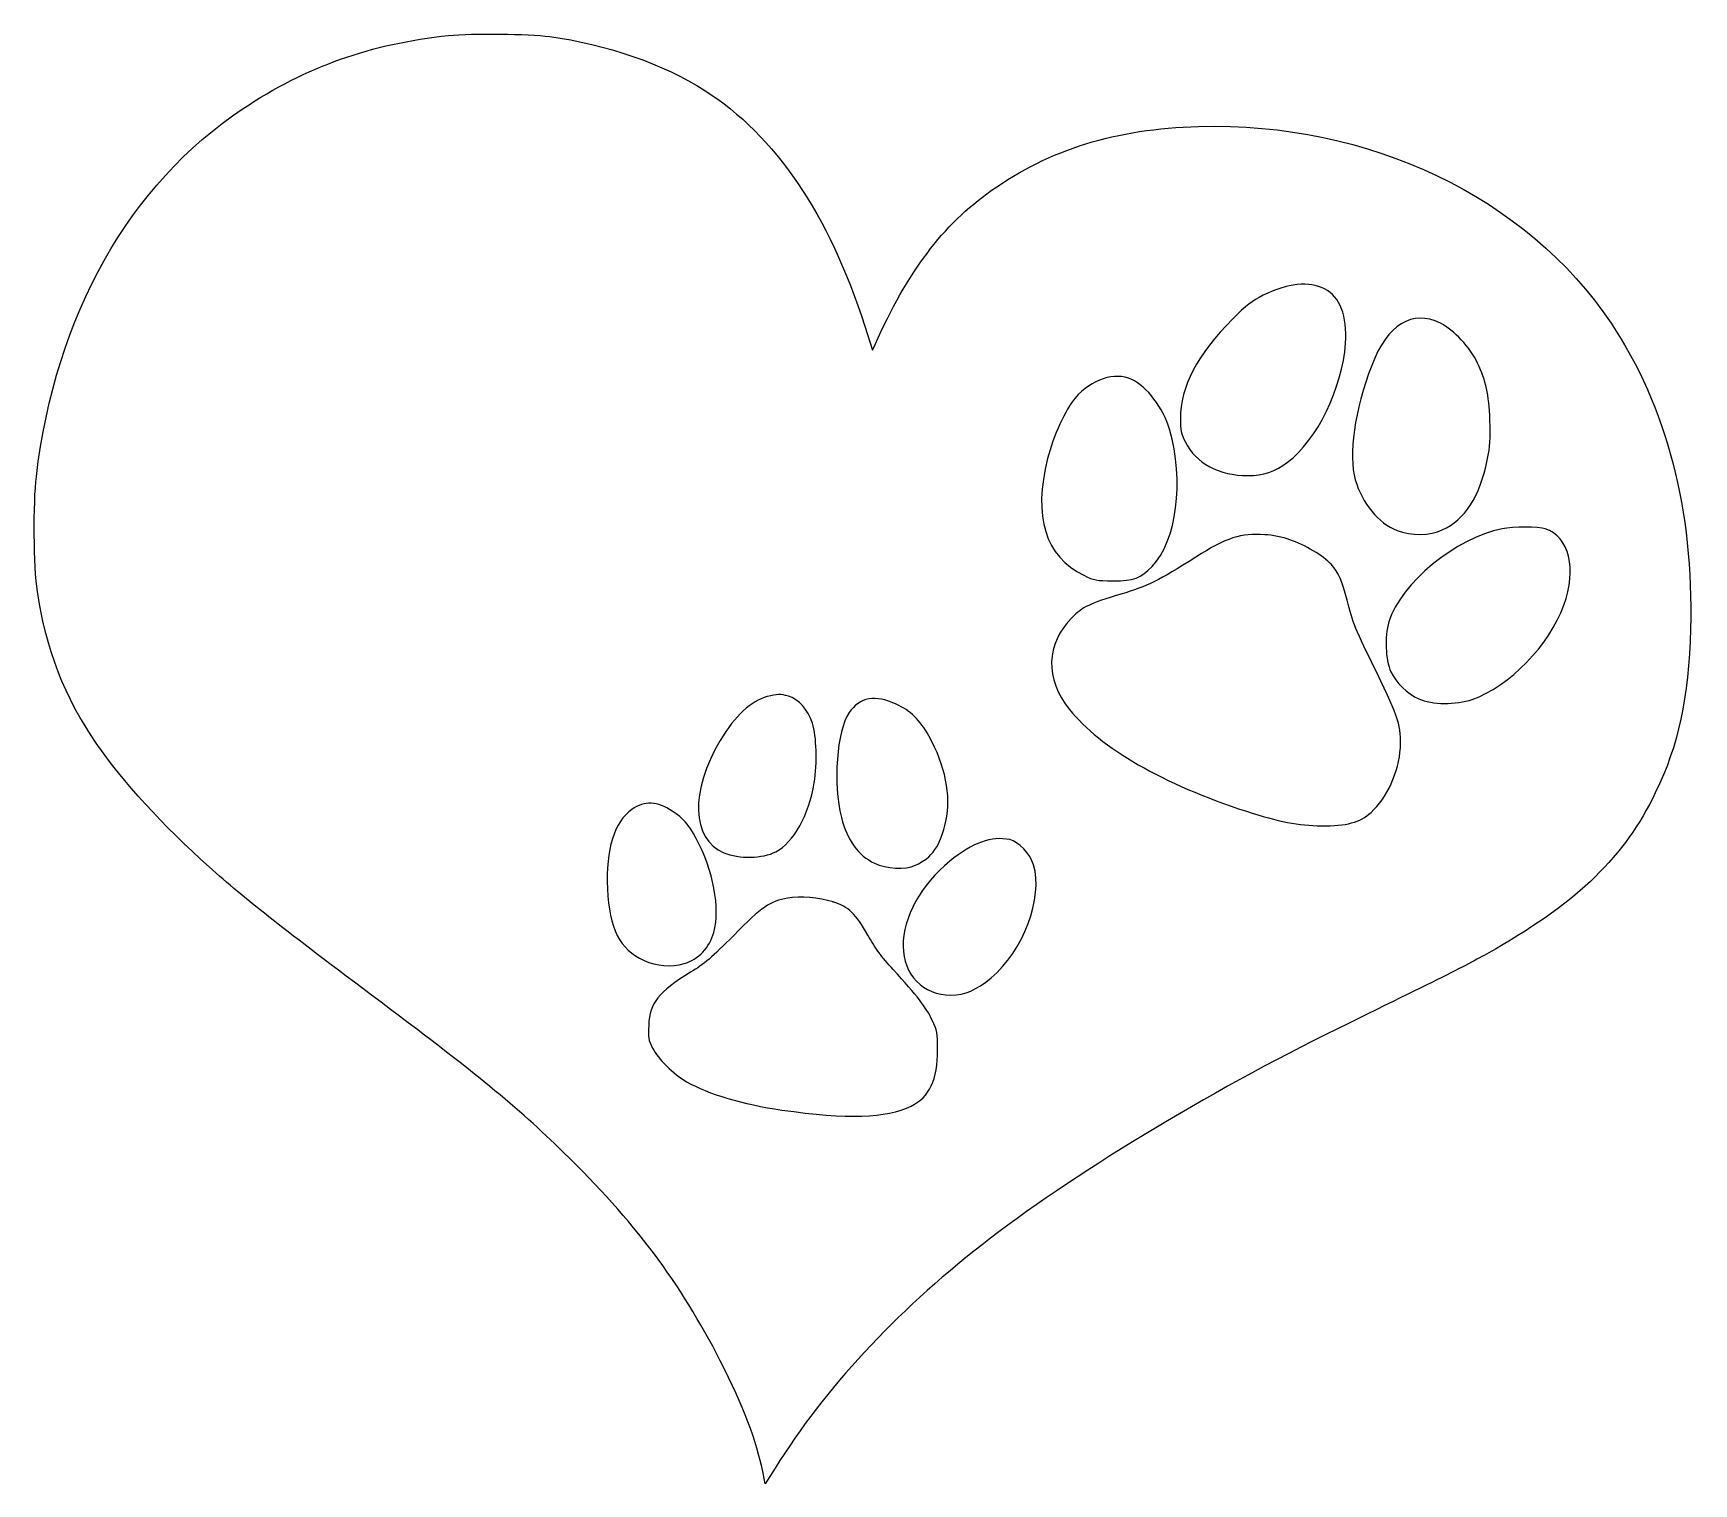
# Model space of a CAD drawing. Header units: centimetres. Extents: x -17.6 to 17.7, y -15.4 to 15.5.
import ezdxf

# ---------------------------------------------------------------- set-up
doc = ezdxf.new("R2010")
doc.units = ezdxf.units.CM
doc.header["$MEASUREMENT"] = 0
doc.layers.add('Layer 1', color=7, linetype='Continuous')

msp = doc.modelspace()

# ---------------------------------------------------------------- linework, layer by layer
at = {"layer": 'Layer 1'}
for points, knots in [([(-8.8018, 15.40228), (-10.45633, 15.22942), (-11.82863, 14.74259), (-13.17624, 13.84653), (-13.17624, 13.84653), (-15.60335, 12.22728), (-17.16616, 9.45092), (-17.57538, 6.01486), (-17.57538, 6.01486), (-17.64241, 5.45394), (-17.63182, 4.07458), (-17.55421, 3.56305), (-17.55421, 3.56305), (-17.37429, 2.34244), (-16.9686, 1.30174), (-16.30185, 0.33513), (-16.30185, 0.33513), (-15.73741, -0.48331), (-14.87663, -1.42523), (-13.89943, -2.29659), (-13.89943, -2.29659), (-13.08804, -3.01978), (-12.47774, -3.49956), (-10.44221, -5.02709), (-10.44221, -5.02709), (-8.19149, -6.7169), (-7.3554, -7.40128), (-6.35352, -8.37848), (-6.35352, -8.37848), (-4.85421, -9.83898), (-3.87349, -11.14426), (-3.01977, -12.81642), (-3.01977, -12.81642), (-2.52588, -13.78303), (-2.25071, -14.50623), (-2.1096, -15.20473), (-2.1096, -15.20473), (-2.1096, -15.20473), (-2.06374, -15.43404), (-2.06374, -15.43404), (-2.06374, -15.43404), (-2.06374, -15.43404), (-1.85207, -15.0989), (-1.85207, -15.0989), (-1.85207, -15.0989), (-0.78668, -13.39498), (0.68793, -11.80043), (2.5506, -10.34346), (2.5506, -10.34346), (4.40974, -8.89002), (7.37307, -7.08732), (10.11415, -5.74677), (10.11415, -5.74677), (12.5589, -4.54733), (12.97871, -4.33566), (13.47612, -4.04991), (13.47612, -4.04991), (15.26118, -3.0198), (16.22426, -2.07788), (16.88043, -0.72322), (16.88043, -0.72322), (17.37432, 0.29278), (17.58599, 1.28409), (17.62832, 2.76928), (17.62832, 2.76928), (17.69888, 5.28811), (17.12385, 7.50003), (15.93851, 9.2745), (15.93851, 9.2745), (14.14287, 11.96267), (10.78443, 13.56781), (7.1614, 13.4655), (7.1614, 13.4655), (5.39398, 13.41611), (3.99346, 12.98219), (2.74815, 12.10025), (2.74815, 12.10025), (1.71804, 11.37353), (0.95251, 10.35753), (0.27871, 8.82294), (0.27871, 8.82294), (0.27871, 8.82294), (0.22227, 8.69947), (0.22227, 8.69947), (0.22227, 8.69947), (0.22227, 8.69947), (0.05999, 9.211), (0.05999, 9.211), (0.05999, 9.211), (-0.72318, 11.61694), (-1.84148, 13.26794), (-3.35137, 14.23456), (-3.35137, 14.23456), (-4.22273, 14.79195), (-5.45745, 15.22234), (-6.64984, 15.38109), (-6.64984, 15.38109), (-7.11198, 15.44106), (-8.29026, 15.45165), (-8.80178, 15.40226), (-8.80178, 15.40226), (-8.80178, 15.40226), (-8.8018, 15.40228), (-8.8018, 15.40228)], [0, 0, 0, 0, 0.03703704, 0.03703704, 0.03703704, 0.03703704, 0.07407407, 0.07407407, 0.07407407, 0.07407407, 0.11111111, 0.11111111, 0.11111111, 0.11111111, 0.14814815, 0.14814815, 0.14814815, 0.14814815, 0.18518519, 0.18518519, 0.18518519, 0.18518519, 0.22222222, 0.22222222, 0.22222222, 0.22222222, 0.25925926, 0.25925926, 0.25925926, 0.25925926, 0.2962963, 0.2962963, 0.2962963, 0.2962963, 0.33333333, 0.33333333, 0.33333333, 0.33333333, 0.37037037, 0.37037037, 0.37037037, 0.37037037, 0.40740741, 0.40740741, 0.40740741, 0.40740741, 0.44444444, 0.44444444, 0.44444444, 0.44444444, 0.48148148, 0.48148148, 0.48148148, 0.48148148, 0.51851852, 0.51851852, 0.51851852, 0.51851852, 0.55555556, 0.55555556, 0.55555556, 0.55555556, 0.59259259, 0.59259259, 0.59259259, 0.59259259, 0.62962963, 0.62962963, 0.62962963, 0.62962963, 0.66666667, 0.66666667, 0.66666667, 0.66666667, 0.7037037, 0.7037037, 0.7037037, 0.7037037, 0.74074074, 0.74074074, 0.74074074, 0.74074074, 0.77777778, 0.77777778, 0.77777778, 0.77777778, 0.81481481, 0.81481481, 0.81481481, 0.81481481, 0.85185185, 0.85185185, 0.85185185, 0.85185185, 0.88888889, 0.88888889, 0.88888889, 0.88888889, 0.92592593, 0.92592593, 0.92592593, 0.92592593, 1, 1, 1, 1]), ([(9.8425, 10.0083), (10.17058, 9.83897), (10.32581, 9.43327), (10.287, 8.85119), (10.287, 8.85119), (10.21997, 7.89163), (9.68375, 6.79097), (9.05228, 6.31472), (9.05228, 6.31472), (8.79475, 6.12069), (8.5337, 6.0325), (8.20914, 6.0325), (8.20914, 6.0325), (7.59531, 6.0325), (7.10495, 6.29356), (6.87917, 6.74511), (6.87917, 6.74511), (6.78745, 6.93208), (6.77334, 6.99911), (6.77334, 7.24253), (6.77334, 7.24253), (6.77334, 7.92692), (7.12612, 8.60072), (7.88459, 9.36625), (7.88459, 9.36625), (8.1774, 9.65906), (8.29028, 9.74725), (8.53723, 9.87072), (8.53723, 9.87072), (9.05581, 10.13178), (9.50737, 10.17764), (9.84251, 10.0083), (9.84251, 10.0083), (9.84251, 10.0083), (9.8425, 10.0083), (9.8425, 10.0083)], [0, 0, 0, 0, 0.1, 0.1, 0.1, 0.1, 0.2, 0.2, 0.2, 0.2, 0.3, 0.3, 0.3, 0.3, 0.4, 0.4, 0.4, 0.4, 0.5, 0.5, 0.5, 0.5, 0.6, 0.6, 0.6, 0.6, 0.7, 0.7, 0.7, 0.7, 0.8, 0.8, 0.8, 0.8, 1, 1, 1, 1]), ([(12.30489, 9.27805), (12.59417, 9.12988), (12.93989, 8.76299), (13.09864, 8.42433), (13.09864, 8.42433), (13.27856, 8.04333), (13.33853, 7.77169), (13.3597, 7.2143), (13.3597, 7.2143), (13.37381, 6.79802), (13.36676, 6.66397), (13.30326, 6.36058), (13.30326, 6.36058), (13.14098, 5.58094), (12.83054, 5.09411), (12.34723, 4.87539), (12.34723, 4.87539), (12.08617, 4.75192), (11.68401, 4.75192), (11.38415, 4.86481), (11.38415, 4.86481), (10.98551, 5.02003), (10.63979, 5.43984), (10.49515, 5.94431), (10.49515, 5.94431), (10.34346, 6.46995), (10.48104, 7.41892), (10.8444, 8.37848), (10.8444, 8.37848), (11.17601, 9.24984), (11.70518, 9.5744), (12.3049, 9.27806), (12.3049, 9.27806), (12.3049, 9.27806), (12.30489, 9.27805), (12.30489, 9.27805)], [0, 0, 0, 0, 0.1, 0.1, 0.1, 0.1, 0.2, 0.2, 0.2, 0.2, 0.3, 0.3, 0.3, 0.3, 0.4, 0.4, 0.4, 0.4, 0.5, 0.5, 0.5, 0.5, 0.6, 0.6, 0.6, 0.6, 0.7, 0.7, 0.7, 0.7, 0.8, 0.8, 0.8, 0.8, 1, 1, 1, 1]), ([(5.73969, 8.07861), (6.05366, 7.9375), (6.4135, 7.46125), (6.5405, 7.02028), (6.5405, 7.02028), (6.858, 5.91609), (6.69572, 4.6355), (6.17008, 4.09928), (6.17008, 4.09928), (5.91255, 3.83822), (5.79261, 3.79236), (5.34458, 3.79236), (5.34458, 3.79236), (4.97769, 3.79236), (4.94241, 3.79942), (4.71664, 3.90878), (4.71664, 3.90878), (3.89467, 4.31095), (3.63361, 5.15761), (3.94758, 6.39939), (3.94758, 6.39939), (4.06752, 6.87564), (4.32858, 7.44361), (4.53319, 7.6835), (4.53319, 7.6835), (4.88244, 8.08567), (5.3728, 8.24794), (5.73969, 8.07861)], [0, 0, 0, 0, 0.125, 0.125, 0.125, 0.125, 0.25, 0.25, 0.25, 0.25, 0.375, 0.375, 0.375, 0.375, 0.5, 0.5, 0.5, 0.5, 0.625, 0.625, 0.625, 0.625, 0.75, 0.75, 0.75, 0.75, 1, 1, 1, 1]), ([(9.10167, 4.66725), (9.41211, 4.56494), (9.82486, 4.318), (9.98009, 4.14514), (9.98009, 4.14514), (10.14237, 3.9617), (10.21645, 3.79236), (10.31876, 3.38314), (10.31876, 3.38314), (10.4387, 2.89983), (10.49162, 2.77283), (10.95729, 1.82386), (10.95729, 1.82386), (11.41237, 0.89958), (11.48293, 0.67028), (11.45471, 0.23283), (11.45471, 0.23283), (11.42296, -0.27164), (11.16543, -0.83961), (10.83029, -1.13948), (10.83029, -1.13948), (10.5904, -1.35467), (10.31523, -1.42876), (9.77196, -1.42523), (9.77196, -1.42523), (9.28865, -1.41817), (8.86179, -1.33704), (8.1774, -1.11479), (8.1774, -1.11479), (6.40293, -0.53623), (5.07296, 0.22929), (4.41326, 1.05127), (4.41326, 1.05127), (3.88409, 1.70744), (3.90526, 2.44121), (4.4697, 3.01271), (4.4697, 3.01271), (4.68489, 3.23143), (4.8507, 3.31257), (5.50334, 3.5066), (5.50334, 3.5066), (6.08895, 3.68299), (6.29356, 3.78529), (7.10142, 4.29682), (7.10142, 4.29682), (7.76111, 4.7131), (8.05392, 4.80835), (8.5725, 4.77307), (8.5725, 4.77307), (8.71714, 4.76601), (8.95703, 4.71663), (9.10167, 4.66724), (9.10167, 4.66724), (9.10167, 4.66724), (9.10167, 4.66725), (9.10167, 4.66725)], [0, 0, 0, 0, 0.06666667, 0.06666667, 0.06666667, 0.06666667, 0.13333333, 0.13333333, 0.13333333, 0.13333333, 0.2, 0.2, 0.2, 0.2, 0.26666667, 0.26666667, 0.26666667, 0.26666667, 0.33333333, 0.33333333, 0.33333333, 0.33333333, 0.4, 0.4, 0.4, 0.4, 0.46666667, 0.46666667, 0.46666667, 0.46666667, 0.53333333, 0.53333333, 0.53333333, 0.53333333, 0.6, 0.6, 0.6, 0.6, 0.66666667, 0.66666667, 0.66666667, 0.66666667, 0.73333333, 0.73333333, 0.73333333, 0.73333333, 0.8, 0.8, 0.8, 0.8, 0.86666667, 0.86666667, 0.86666667, 0.86666667, 1, 1, 1, 1]), ([(14.53797, 4.90008), (15.05303, 4.72722), (15.2153, 4.05694), (14.93308, 3.27025), (14.93308, 3.27025), (14.62969, 2.42358), (13.77244, 1.54164), (12.98222, 1.26647), (12.98222, 1.26647), (12.64003, 1.14653), (12.12497, 1.15358), (11.84628, 1.27705), (11.84628, 1.27705), (11.59934, 1.38994), (11.35945, 1.6263), (11.25361, 1.85561), (11.25361, 1.85561), (11.13367, 2.11314), (11.11603, 2.59644), (11.21128, 2.91747), (11.21128, 2.91747), (11.46175, 3.74297), (12.6365, 4.70605), (13.62075, 4.90008), (13.62075, 4.90008), (13.85006, 4.94594), (14.40039, 4.94594), (14.53797, 4.90008)], [0, 0, 0, 0, 0.125, 0.125, 0.125, 0.125, 0.25, 0.25, 0.25, 0.25, 0.375, 0.375, 0.375, 0.375, 0.5, 0.5, 0.5, 0.5, 0.625, 0.625, 0.625, 0.625, 0.75, 0.75, 0.75, 0.75, 1, 1, 1, 1]), ([(-1.56986, 1.33703), (-1.34761, 1.27353), (-1.15358, 1.05128), (-1.05833, 0.75847), (-1.05833, 0.75847), (-0.97014, 0.47625), (-0.9525, -0.0882), (-1.02305, -0.51153), (-1.02305, -0.51153), (-1.13241, -1.19239), (-1.46049, -1.78153), (-1.83444, -1.97556), (-1.83444, -1.97556), (-2.12372, -2.12373), (-2.61761, -2.13431), (-2.94216, -1.99673), (-2.94216, -1.99673), (-3.63713, -1.70745), (-3.66888, -0.68792), (-3.01977, 0.3951), (-3.01977, 0.3951), (-2.70227, 0.92427), (-2.37066, 1.23118), (-2.02141, 1.32643), (-2.02141, 1.32643), (-1.80622, 1.38287), (-1.74272, 1.38287), (-1.56985, 1.33701), (-1.56985, 1.33701), (-1.56985, 1.33701), (-1.56986, 1.33703), (-1.56986, 1.33703)], [0, 0, 0, 0, 0.11111111, 0.11111111, 0.11111111, 0.11111111, 0.22222222, 0.22222222, 0.22222222, 0.22222222, 0.33333333, 0.33333333, 0.33333333, 0.33333333, 0.44444444, 0.44444444, 0.44444444, 0.44444444, 0.55555556, 0.55555556, 0.55555556, 0.55555556, 0.66666667, 0.66666667, 0.66666667, 0.66666667, 0.77777778, 0.77777778, 0.77777778, 0.77777778, 1, 1, 1, 1]), ([(0.72319, 1.16769), (1.02658, 1.02658), (1.22766, 0.83255), (1.41816, 0.49036), (1.41816, 0.49036), (1.77094, -0.14817), (1.89794, -0.77258), (1.78152, -1.32292), (1.78152, -1.32292), (1.67569, -1.83445), (1.48166, -2.11314), (1.13594, -2.26484), (1.13594, -2.26484), (0.91722, -2.36362), (0.508, -2.34245), (0.26458, -2.22251), (0.26458, -2.22251), (-0.08467, -2.05318), (-0.3175, -1.73568), (-0.44098, -1.24884), (-0.44098, -1.24884), (-0.62442, -0.52565), (-0.54329, 0.59266), (-0.27517, 0.98777), (-0.27517, 0.98777), (-0.05292, 1.31585), (0.27516, 1.3723), (0.72319, 1.16769)], [0, 0, 0, 0, 0.125, 0.125, 0.125, 0.125, 0.25, 0.25, 0.25, 0.25, 0.375, 0.375, 0.375, 0.375, 0.5, 0.5, 0.5, 0.5, 0.625, 0.625, 0.625, 0.625, 0.75, 0.75, 0.75, 0.75, 1, 1, 1, 1]), ([(-4.04283, -1.11125), (-3.79589, -1.27706), (-3.69711, -1.38642), (-3.5313, -1.69333), (-3.5313, -1.69333), (-3.16794, -2.37066), (-3.01624, -3.175), (-3.15736, -3.69358), (-3.15736, -3.69358), (-3.24555, -4.01814), (-3.48544, -4.26861), (-3.78883, -4.3568), (-3.78883, -4.3568), (-4.06752, -4.43794), (-4.37091, -4.41324), (-4.64255, -4.28977), (-4.64255, -4.28977), (-5.16113, -4.05341), (-5.38338, -3.61596), (-5.42219, -2.76577), (-5.42219, -2.76577), (-5.45747, -1.92263), (-5.27755, -1.33702), (-4.90008, -1.07596), (-4.90008, -1.07596), (-4.6355, -0.88899), (-4.3568, -0.9031), (-4.04283, -1.11124), (-4.04283, -1.11124), (-4.04283, -1.11124), (-4.04283, -1.11125), (-4.04283, -1.11125)], [0, 0, 0, 0, 0.11111111, 0.11111111, 0.11111111, 0.11111111, 0.22222222, 0.22222222, 0.22222222, 0.22222222, 0.33333333, 0.33333333, 0.33333333, 0.33333333, 0.44444444, 0.44444444, 0.44444444, 0.44444444, 0.55555556, 0.55555556, 0.55555556, 0.55555556, 0.66666667, 0.66666667, 0.66666667, 0.66666667, 0.77777778, 0.77777778, 0.77777778, 0.77777778, 1, 1, 1, 1]), ([(3.13972, -1.71803), (3.32316, -1.75331), (3.58069, -2.02495), (3.64772, -2.25425), (3.64772, -2.25425), (3.85586, -2.95981), (3.43253, -4.08869), (2.74461, -4.66019), (2.74461, -4.66019), (2.42711, -4.92477), (2.19428, -5.02355), (1.88736, -5.02708), (1.88736, -5.02708), (1.30175, -5.03061), (0.87136, -4.59316), (0.87136, -3.98639), (0.87136, -3.98639), (0.86783, -3.37608), (1.25589, -2.667), (1.86267, -2.18017), (1.86267, -2.18017), (2.35303, -1.78506), (2.75167, -1.64042), (3.13973, -1.71803), (3.13973, -1.71803), (3.13973, -1.71803), (3.13972, -1.71803), (3.13972, -1.71803)], [0, 0, 0, 0, 0.125, 0.125, 0.125, 0.125, 0.25, 0.25, 0.25, 0.25, 0.375, 0.375, 0.375, 0.375, 0.5, 0.5, 0.5, 0.5, 0.625, 0.625, 0.625, 0.625, 0.75, 0.75, 0.75, 0.75, 1, 1, 1, 1]), ([(-0.62089, -3.04447), (-0.28928, -3.1503), (-0.13406, -3.29847), (0.11994, -3.75003), (0.11994, -3.75003), (0.26458, -4.01461), (0.4198, -4.22275), (0.65969, -4.48381), (0.65969, -4.48381), (1.17475, -5.04473), (1.36172, -5.29167), (1.48872, -5.55978), (1.48872, -5.55978), (1.59808, -5.78909), (1.60514, -5.82436), (1.60514, -6.19125), (1.60514, -6.19125), (1.60514, -6.83331), (1.43228, -7.20019), (1.04422, -7.39069), (1.04422, -7.39069), (0.508, -7.65175), (-0.31045, -7.67644), (-1.71097, -7.47536), (-1.71097, -7.47536), (-2.54, -7.35542), (-3.26672, -7.14022), (-3.73591, -6.87211), (-3.73591, -6.87211), (-4.0146, -6.71336), (-4.34622, -6.38528), (-4.4591, -6.1595), (-4.4591, -6.1595), (-4.55082, -5.97958), (-4.55788, -5.93725), (-4.54377, -5.66914), (-4.54377, -5.66914), (-4.51908, -5.18936), (-4.33916, -4.96358), (-3.65477, -4.54378), (-3.65477, -4.54378), (-3.35844, -4.36386), (-3.20321, -4.22981), (-2.73402, -3.75709), (-2.73402, -3.75709), (-2.12724, -3.14326), (-1.96496, -3.03037), (-1.58749, -2.96687), (-1.58749, -2.96687), (-1.31938, -2.91748), (-0.91016, -2.95276), (-0.62088, -3.04448), (-0.62088, -3.04448), (-0.62088, -3.04448), (-0.62089, -3.04447), (-0.62089, -3.04447)], [0, 0, 0, 0, 0.06666667, 0.06666667, 0.06666667, 0.06666667, 0.13333333, 0.13333333, 0.13333333, 0.13333333, 0.2, 0.2, 0.2, 0.2, 0.26666667, 0.26666667, 0.26666667, 0.26666667, 0.33333333, 0.33333333, 0.33333333, 0.33333333, 0.4, 0.4, 0.4, 0.4, 0.46666667, 0.46666667, 0.46666667, 0.46666667, 0.53333333, 0.53333333, 0.53333333, 0.53333333, 0.6, 0.6, 0.6, 0.6, 0.66666667, 0.66666667, 0.66666667, 0.66666667, 0.73333333, 0.73333333, 0.73333333, 0.73333333, 0.8, 0.8, 0.8, 0.8, 0.86666667, 0.86666667, 0.86666667, 0.86666667, 1, 1, 1, 1])]:
    msp.add_open_spline(points, degree=3, knots=knots, dxfattribs=at)

doc.saveas('drawing.dxf')
